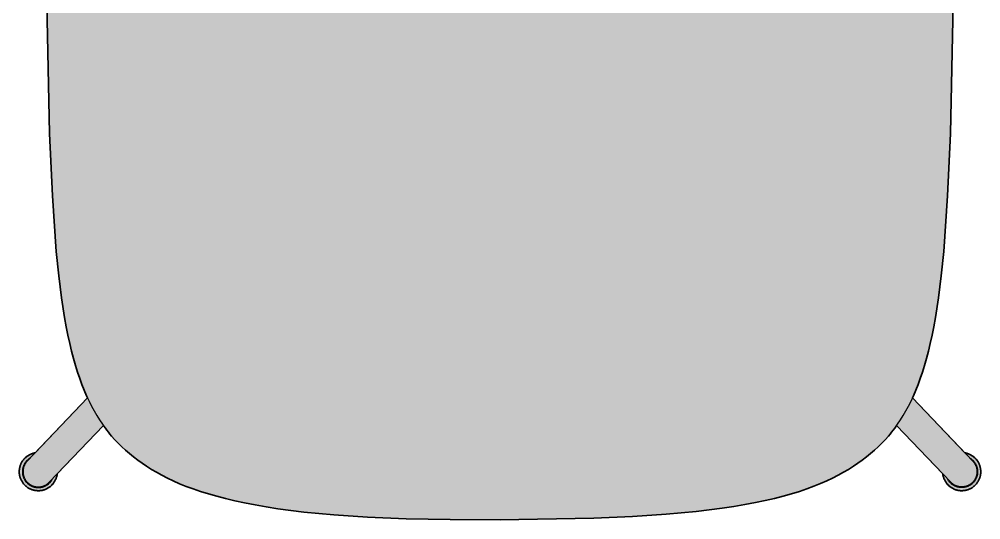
# Model space of a CAD drawing. Header units: millimetres. Extents: x 0 to 1642, y -918 to 763.
# Drawn here: x 144 to 649, y -918 to -656 of the extents above; entities that cross this region are included whole.
import ezdxf

# ---------------------------------------------------------------- set-up
doc = ezdxf.new("R2010")
doc.units = ezdxf.units.MM
doc.layers.add('Blocks', color=7, linetype='Continuous')
doc.layers.add('Blocks$Fill', color=7, linetype='Continuous', true_color=0xffffff)
doc.layers.add('Blocks$Inner', color=7, linetype='Continuous', lineweight=25, true_color=0x007f00)
doc.layers.add('Blocks$Outline', color=7, linetype='Continuous', lineweight=35, true_color=0xff3f3f)

# ---------------------------------------------------------------- blocks, each defined once
blk = doc.blocks.new('Fiber Side Chair 4-Leg Top')
at = {"layer": 'Blocks$Fill'}
blk.add_hatch(color=256, dxfattribs=at).paths.add_polyline_path([(358.25, 180.85), (330.07, 180.46), (305.04, 179.67), (282.88, 178.5), (263.34, 176.95), (254.46, 176.03), (246.13, 175.02), (238.32, 173.92), (230.99, 172.73), (224.11, 171.45), (217.65, 170.08), (211.56, 168.62), (205.83, 167.08), (200.41, 165.46), (195.3, 163.75), (190.47, 161.97), (185.92, 160.12), (181.64, 158.2), (179.59, 157.22), (177.61, 156.23), (175.68, 155.22), (173.81, 154.2), (172, 153.16), (170.25, 152.11), (168.55, 151.06), (166.9, 149.99), (165.31, 148.91), (163.76, 147.82), (163.43, 147.58), (163.33, 147.79), (163.38, 148.13), (163.43, 148.48), (163.46, 148.82), (163.48, 149.17), (163.49, 149.52), (163.48, 149.87), (163.47, 150.22), (163.44, 150.56), (163.4, 150.91), (163.35, 151.26), (163.28, 151.6), (163.21, 151.94), (163.12, 152.28), (163.02, 152.61), (162.91, 152.94), (162.78, 153.27), (162.65, 153.59), (162.5, 153.91), (162.35, 154.22), (162.18, 154.52), (162, 154.82), (161.81, 155.12), (161.62, 155.4), (161.41, 155.68), (161.19, 155.96), (160.96, 156.22), (160.73, 156.48), (160.48, 156.73), (160.23, 156.97), (159.97, 157.2), (159.7, 157.42), (159.42, 157.63), (159.14, 157.83), (158.84, 158.02), (158.55, 158.21), (158.24, 158.38), (157.93, 158.54), (157.62, 158.69), (157.3, 158.83), (156.97, 158.95), (156.64, 159.07), (156.31, 159.17), (155.97, 159.27), (155.64, 159.35), (155.29, 159.41), (154.95, 159.47), (154.6, 159.52), (154.26, 159.55), (153.91, 159.57), (153.56, 159.58), (153.21, 159.58), (152.86, 159.56), (152.51, 159.53), (152.17, 159.49), (151.82, 159.44), (151.48, 159.38), (151.14, 159.3), (150.8, 159.21), (150.47, 159.11), (150.14, 159), (149.81, 158.88), (149.49, 158.75), (149.17, 158.6), (148.86, 158.44), (148.55, 158.28), (148.25, 158.1), (147.96, 157.91), (147.67, 157.71), (147.39, 157.51), (147.12, 157.29), (146.85, 157.06), (146.6, 156.83), (146.35, 156.58), (146.11, 156.33), (145.88, 156.07), (145.66, 155.8), (145.44, 155.52), (145.24, 155.24), (145.05, 154.95), (144.87, 154.65), (144.7, 154.35), (144.54, 154.04), (144.39, 153.72), (144.25, 153.4), (144.12, 153.08), (144, 152.75), (143.9, 152.42), (143.8, 152.08), (143.72, 151.74), (143.65, 151.4), (143.6, 151.05), (143.55, 150.71), (143.52, 150.36), (143.5, 150.01), (143.49, 149.66), (143.49, 149.32), (143.51, 148.97), (143.53, 148.62), (143.57, 148.27), (143.62, 147.93), (143.69, 147.58), (143.76, 147.24), (143.85, 146.91), (143.95, 146.57), (144.06, 146.24), (144.18, 145.91), (144.32, 145.59), (144.46, 145.28), (144.62, 144.96), (144.78, 144.66), (144.96, 144.36), (145.15, 144.06), (145.34, 143.77), (145.55, 143.49), (145.77, 143.22), (146, 142.96), (146.23, 142.7), (146.48, 142.45), (146.73, 142.21), (146.99, 141.98), (147.26, 141.76), (147.54, 141.54), (147.82, 141.34), (148.11, 141.15), (148.41, 140.97), (148.71, 140.79), (149.02, 140.63), (150.92, 136.81), (150.67, 136.55), (148.49, 134.24), (146.43, 131.93), (144.48, 129.61), (142.64, 127.27), (140.91, 124.93), (139.29, 122.56), (137.76, 120.18), (136.32, 117.77), (134.98, 115.34), (133.72, 112.88), (132.55, 110.39), (131.45, 107.86), (130.44, 105.3), (129.49, 102.7), (128.61, 100.06), (127.79, 97.37), (127.04, 94.64), (126.34, 91.85), (125.69, 89), (125.1, 86.07), (124.55, 83.06), (124.05, 79.95), (123.6, 76.72), (122.8, 69.89), (122.15, 62.47), (121.62, 54.36), (120.85, 35.68), (120.1, -12.69), (120.39, -73.59), (121.92, -141.79), (123.37, -174.53), (125.41, -203.78), (126.68, -216.54), (128.12, -228.04), (129.73, -238.4), (130.59, -243.17), (131.5, -247.7), (132.44, -252), (133.42, -256.07), (134.44, -259.93), (135.49, -263.59), (136.58, -267.08), (137.71, -270.39), (138.87, -273.55), (140.07, -276.56), (141.3, -279.44), (141.83, -280.59), (114.31, -309.39), (113.97, -309.45), (113.63, -309.53), (113.29, -309.62), (112.96, -309.72), (112.63, -309.83), (112.3, -309.95), (111.98, -310.08), (111.66, -310.22), (111.35, -310.38), (111.04, -310.55), (110.74, -310.72), (110.45, -310.91), (110.16, -311.11), (109.88, -311.31), (109.61, -311.53), (109.34, -311.76), (109.08, -311.99), (108.83, -312.23), (108.59, -312.49), (108.36, -312.75), (108.14, -313.02), (107.93, -313.29), (107.72, -313.58), (107.53, -313.87), (107.35, -314.16), (107.18, -314.47), (107.01, -314.78), (106.86, -315.09), (106.72, -315.41), (106.6, -315.73), (106.48, -316.06), (106.37, -316.39), (106.28, -316.73), (106.2, -317.07), (106.13, -317.41), (106.07, -317.75), (106.02, -318.1), (105.99, -318.45), (105.97, -318.8), (105.96, -319.14), (105.96, -319.49), (105.97, -319.84), (106, -320.19), (106.04, -320.54), (106.09, -320.88), (106.15, -321.22), (106.22, -321.56), (106.31, -321.9), (106.41, -322.24), (106.52, -322.57), (106.64, -322.89), (106.77, -323.22), (106.92, -323.53), (107.07, -323.85), (107.24, -324.15), (107.41, -324.45), (107.6, -324.75), (107.8, -325.04), (108, -325.32), (108.22, -325.59), (108.44, -325.86), (108.68, -326.12), (108.92, -326.37), (109.17, -326.61), (109.43, -326.84), (109.7, -327.06), (109.98, -327.27), (110.26, -327.48), (110.55, -327.67), (110.85, -327.85), (111.15, -328.03), (111.46, -328.19), (111.77, -328.34), (112.09, -328.48), (112.42, -328.61), (112.75, -328.73), (113.08, -328.83), (113.41, -328.93), (113.75, -329.01), (114.09, -329.08), (114.44, -329.14), (114.78, -329.19), (115.13, -329.22), (115.48, -329.24), (115.83, -329.26), (116.17, -329.25), (116.52, -329.24), (116.87, -329.21), (117.22, -329.18), (117.56, -329.13), (117.91, -329.06), (118.25, -328.99), (118.58, -328.9), (118.92, -328.81), (119.25, -328.7), (119.58, -328.58), (119.9, -328.44), (120.22, -328.3), (120.53, -328.15), (120.84, -327.98), (121.14, -327.81), (121.43, -327.62), (121.72, -327.43), (122, -327.22), (122.28, -327), (122.54, -326.78), (122.8, -326.54), (123.05, -326.3), (123.29, -326.05), (123.53, -325.79), (123.75, -325.52), (123.96, -325.25), (124.17, -324.96), (124.36, -324.67), (124.54, -324.38), (124.72, -324.07), (124.88, -323.77), (125.03, -323.45), (125.17, -323.13), (125.3, -322.81), (125.42, -322.48), (125.53, -322.15), (125.62, -321.81), (125.71, -321.47), (125.78, -321.13), (125.84, -320.79), (125.88, -320.44), (150.1, -295.09), (150.35, -295.44), (151.14, -296.51), (151.93, -297.55), (152.75, -298.58), (153.58, -299.59), (154.42, -300.58), (156.16, -302.52), (157.97, -304.4), (159.85, -306.22), (161.8, -308), (163.83, -309.75), (165.93, -311.46), (168.12, -313.14), (170.41, -314.8), (172.8, -316.43), (175.31, -318.03), (177.96, -319.6), (180.74, -321.14), (183.68, -322.65), (186.79, -324.12), (190.07, -325.56), (193.55, -326.96), (197.23, -328.32), (201.12, -329.65), (205.25, -330.94), (209.61, -332.18), (214.22, -333.39), (219.1, -334.55), (224.25, -335.67), (229.72, -336.74), (235.53, -337.76), (241.72, -338.72), (255.38, -340.46), (270.97, -341.93), (288.78, -343.1), (309.08, -343.94), (332.14, -344.42), (358.25, -344.5), (407.43, -343.61), (427.72, -342.71), (445.53, -341.53), (461.12, -340.09), (474.78, -338.41), (480.97, -337.48), (486.78, -336.5), (492.25, -335.47), (497.4, -334.38), (502.28, -333.25), (506.89, -332.07), (511.25, -330.85), (515.38, -329.58), (519.27, -328.27), (522.95, -326.92), (526.43, -325.53), (529.71, -324.1), (532.82, -322.63), (535.76, -321.13), (538.55, -319.59), (541.19, -318.03), (543.7, -316.43), (546.09, -314.8), (548.38, -313.14), (550.57, -311.46), (552.67, -309.75), (554.7, -308), (556.65, -306.22), (558.53, -304.4), (560.34, -302.52), (562.08, -300.58), (562.92, -299.59), (563.75, -298.58), (564.57, -297.55), (565.37, -296.51), (566.15, -295.44), (566.4, -295.09), (590.62, -320.44), (590.66, -320.79), (590.72, -321.13), (590.8, -321.47), (590.88, -321.81), (590.97, -322.15), (591.08, -322.48), (591.2, -322.81), (591.33, -323.13), (591.47, -323.45), (591.62, -323.77), (591.78, -324.07), (591.96, -324.38), (592.14, -324.67), (592.33, -324.96), (592.54, -325.25), (592.75, -325.52), (592.97, -325.79), (593.21, -326.05), (593.45, -326.3), (593.7, -326.54), (593.96, -326.78), (594.22, -327), (594.5, -327.22), (594.78, -327.43), (595.07, -327.62), (595.36, -327.81), (595.66, -327.98), (595.97, -328.15), (596.28, -328.3), (596.6, -328.44), (596.92, -328.58), (597.25, -328.7), (597.58, -328.81), (597.92, -328.9), (598.25, -328.99), (598.6, -329.06), (598.94, -329.13), (599.28, -329.18), (599.63, -329.21), (599.98, -329.24), (600.33, -329.25), (600.67, -329.26), (601.02, -329.24), (601.37, -329.22), (601.72, -329.19), (602.06, -329.14), (602.41, -329.08), (602.75, -329.01), (603.09, -328.93), (603.42, -328.83), (603.76, -328.73), (604.08, -328.61), (604.41, -328.48), (604.73, -328.34), (605.04, -328.19), (605.35, -328.03), (605.65, -327.85), (605.95, -327.67), (606.24, -327.48), (606.52, -327.27), (606.8, -327.06), (607.07, -326.84), (607.33, -326.61), (607.58, -326.37), (607.82, -326.12), (608.06, -325.86), (608.28, -325.59), (608.5, -325.32), (608.71, -325.04), (608.9, -324.75), (609.09, -324.45), (609.26, -324.15), (609.43, -323.85), (609.58, -323.53), (609.73, -323.22), (609.86, -322.89), (609.98, -322.57), (610.09, -322.24), (610.19, -321.9), (610.28, -321.56), (610.35, -321.22), (610.41, -320.88), (610.46, -320.54), (610.5, -320.19), (610.53, -319.84), (610.54, -319.49), (610.55, -319.14), (610.54, -318.8), (610.51, -318.45), (610.48, -318.1), (610.43, -317.75), (610.37, -317.41), (610.3, -317.07), (610.22, -316.73), (610.13, -316.39), (610.02, -316.06), (609.91, -315.73), (609.78, -315.41), (609.64, -315.09), (609.49, -314.78), (609.32, -314.47), (609.15, -314.16), (608.97, -313.87), (608.78, -313.58), (608.57, -313.29), (608.36, -313.02), (608.14, -312.75), (607.91, -312.49), (607.67, -312.23), (607.42, -311.99), (607.16, -311.76), (606.89, -311.53), (606.62, -311.31), (606.34, -311.11), (606.05, -310.91), (605.76, -310.72), (605.46, -310.55), (605.15, -310.38), (604.84, -310.22), (604.52, -310.08), (604.2, -309.95), (603.87, -309.83), (603.54, -309.72), (603.21, -309.62), (602.87, -309.53), (602.53, -309.45), (602.19, -309.39), (574.67, -280.59), (575.2, -279.44), (576.43, -276.56), (577.63, -273.55), (578.79, -270.39), (579.92, -267.08), (581.01, -263.59), (582.06, -259.93), (583.08, -256.07), (584.06, -252), (585, -247.7), (585.91, -243.17), (586.77, -238.4), (588.38, -228.04), (589.82, -216.54), (591.09, -203.78), (593.13, -174.53), (594.58, -141.79), (596.11, -73.59), (596.4, -12.69), (595.65, 35.68), (594.88, 54.36), (594.35, 62.47), (593.7, 69.89), (592.91, 76.72), (592.45, 79.95), (591.95, 83.06), (591.4, 86.07), (590.81, 89), (590.16, 91.85), (589.46, 94.64), (588.71, 97.37), (587.89, 100.06), (587.01, 102.7), (586.07, 105.3), (585.05, 107.86), (583.95, 110.39), (582.78, 112.88), (581.52, 115.34), (580.18, 117.77), (578.74, 120.18), (577.21, 122.56), (575.59, 124.93), (573.86, 127.27), (572.02, 129.61), (570.07, 131.93), (568.01, 134.24), (565.83, 136.55), (565.58, 136.81), (567.48, 140.63), (567.79, 140.79), (568.09, 140.97), (568.39, 141.15), (568.68, 141.34), (568.97, 141.54), (569.24, 141.76), (569.51, 141.98), (569.77, 142.21), (570.03, 142.45), (570.27, 142.7), (570.51, 142.96), (570.73, 143.22), (570.95, 143.49), (571.16, 143.77), (571.35, 144.06), (571.54, 144.36), (571.72, 144.66), (571.88, 144.96), (572.04, 145.28), (572.18, 145.59), (572.32, 145.91), (572.44, 146.24), (572.55, 146.57), (572.65, 146.91), (572.74, 147.24), (572.81, 147.58), (572.88, 147.93), (572.93, 148.27), (572.97, 148.62), (572.99, 148.97), (573.01, 149.32), (573.01, 149.66), (573, 150.01), (572.98, 150.36), (572.95, 150.71), (572.9, 151.05), (572.85, 151.4), (572.78, 151.74), (572.7, 152.08), (572.6, 152.42), (572.5, 152.75), (572.38, 153.08), (572.25, 153.4), (572.12, 153.72), (571.97, 154.04), (571.8, 154.35), (571.63, 154.65), (571.45, 154.95), (571.26, 155.24), (571.06, 155.52), (570.84, 155.8), (570.62, 156.07), (570.39, 156.33), (570.15, 156.58), (569.9, 156.83), (569.65, 157.06), (569.38, 157.29), (569.11, 157.51), (568.83, 157.71), (568.54, 157.91), (568.25, 158.1), (567.95, 158.28), (567.64, 158.44), (567.33, 158.6), (567.01, 158.75), (566.69, 158.88), (566.36, 159), (566.03, 159.11), (565.7, 159.21), (565.36, 159.3), (565.02, 159.38), (564.68, 159.44), (564.33, 159.49), (563.99, 159.53), (563.64, 159.56), (563.29, 159.58), (562.94, 159.58), (562.59, 159.57), (562.24, 159.55), (561.9, 159.52), (561.55, 159.47), (561.21, 159.41), (560.87, 159.35), (560.53, 159.27), (560.19, 159.17), (559.86, 159.07), (559.53, 158.95), (559.2, 158.83), (558.88, 158.69), (558.57, 158.54), (558.26, 158.38), (557.95, 158.21), (557.66, 158.02), (557.37, 157.83), (557.08, 157.63), (556.8, 157.42), (556.53, 157.2), (556.27, 156.97), (556.02, 156.73), (555.77, 156.48), (555.54, 156.22), (555.31, 155.96), (555.09, 155.68), (554.89, 155.4), (554.69, 155.12), (554.5, 154.82), (554.32, 154.52), (554.15, 154.22), (554, 153.91), (553.85, 153.59), (553.72, 153.27), (553.6, 152.94), (553.48, 152.61), (553.38, 152.28), (553.3, 151.94), (553.22, 151.6), (553.15, 151.26), (553.1, 150.91), (553.06, 150.56), (553.03, 150.22), (553.02, 149.87), (553.01, 149.52), (553.02, 149.17), (553.04, 148.82), (553.07, 148.48), (553.12, 148.13), (553.18, 147.79), (553.07, 147.58), (552.74, 147.82), (551.19, 148.91), (549.6, 149.99), (547.95, 151.06), (546.25, 152.11), (544.5, 153.16), (542.69, 154.2), (540.82, 155.22), (538.9, 156.23), (536.91, 157.22), (534.86, 158.2), (530.58, 160.12), (526.03, 161.97), (521.2, 163.75), (516.09, 165.46), (510.67, 167.08), (504.94, 168.62), (498.85, 170.08), (492.39, 171.45), (485.51, 172.73), (478.18, 173.92), (470.37, 175.02), (462.04, 176.03), (453.16, 176.95), (433.62, 178.5), (411.46, 179.67), (386.43, 180.46)], flags=0)
at = {"layer": 'Blocks$Inner'}
for points in [[(120.39, -73.59), (121.92, -141.79), (123.37, -174.53), (125.41, -203.78), (126.68, -216.54), (128.12, -228.04), (129.73, -238.4), (130.59, -243.17), (131.5, -247.7), (132.44, -252), (133.42, -256.07), (134.44, -259.93), (135.49, -263.59), (136.58, -267.08), (137.71, -270.39), (138.87, -273.55), (140.07, -276.56), (141.3, -279.44), (142.57, -282.2), (143.88, -284.84), (145.23, -287.37), (146.63, -289.79), (148.08, -292.12), (149.58, -294.35), (150.35, -295.44), (151.14, -296.51), (151.93, -297.55), (152.75, -298.58), (153.58, -299.59), (154.42, -300.58), (156.16, -302.52), (157.97, -304.4), (159.85, -306.22), (161.8, -308), (163.83, -309.75), (165.93, -311.46), (168.12, -313.14), (170.41, -314.8), (172.8, -316.43), (175.31, -318.03), (177.96, -319.6), (180.74, -321.14), (183.68, -322.65), (186.79, -324.12), (190.07, -325.56), (193.55, -326.96), (197.23, -328.32), (201.12, -329.65), (205.25, -330.94), (209.61, -332.18), (214.22, -333.39), (219.1, -334.55), (224.25, -335.67), (229.72, -336.74), (235.53, -337.76), (241.72, -338.72), (255.38, -340.46), (270.97, -341.93), (288.78, -343.1), (309.08, -343.94), (332.14, -344.42), (358.25, -344.5), (407.43, -343.61), (427.72, -342.71), (445.53, -341.53), (461.12, -340.09), (474.78, -338.41), (480.97, -337.48), (486.78, -336.5), (492.25, -335.47), (497.4, -334.38), (502.28, -333.25), (506.89, -332.07), (511.25, -330.85), (515.38, -329.58), (519.27, -328.27), (522.95, -326.92), (526.43, -325.53), (529.71, -324.1), (532.82, -322.63), (535.76, -321.13), (538.55, -319.59), (541.19, -318.03), (543.7, -316.43), (546.09, -314.8), (548.38, -313.14), (550.57, -311.46), (552.67, -309.75), (554.7, -308), (556.65, -306.22), (558.53, -304.4), (560.34, -302.52), (562.08, -300.58), (562.92, -299.59), (563.75, -298.58), (564.57, -297.55), (565.37, -296.51), (566.15, -295.44), (566.92, -294.35), (568.42, -292.12), (569.87, -289.79), (571.27, -287.37), (572.62, -284.84), (573.93, -282.2), (575.2, -279.44), (576.43, -276.56), (577.63, -273.55), (578.79, -270.39), (579.92, -267.08), (581.01, -263.59), (582.06, -259.93), (583.08, -256.07), (584.06, -252), (585, -247.7), (585.91, -243.17), (586.77, -238.4), (588.38, -228.04), (589.82, -216.54), (591.09, -203.78), (593.13, -174.53), (594.58, -141.79), (596.11, -73.59)], [(141.85, -280.57), (110.17, -313.73), (109.98, -313.93), (109.8, -314.14), (109.63, -314.36), (109.46, -314.58), (109.31, -314.81), (109.16, -315.04), (109.02, -315.27), (108.88, -315.52), (108.76, -315.76), (108.64, -316.01), (108.53, -316.27), (108.43, -316.53), (108.35, -316.79), (108.26, -317.05), (108.19, -317.32), (108.13, -317.59), (108.08, -317.86), (108.03, -318.13), (108, -318.4), (107.98, -318.68), (107.96, -318.96), (107.95, -319.23), (107.96, -319.51), (107.97, -319.78), (107.99, -320.06), (108.03, -320.33), (108.07, -320.61), (108.12, -320.88), (108.18, -321.15), (108.25, -321.41), (108.33, -321.68), (108.42, -321.94), (108.52, -322.2), (108.62, -322.45), (108.74, -322.71), (108.86, -322.95), (108.99, -323.2), (109.13, -323.43), (109.28, -323.67), (109.44, -323.89), (109.6, -324.12), (109.77, -324.33), (109.95, -324.54), (110.14, -324.75), (110.33, -324.94), (110.53, -325.14), (110.74, -325.32), (110.95, -325.5), (111.17, -325.66), (111.39, -325.83), (111.62, -325.98), (111.85, -326.13), (112.09, -326.26), (112.34, -326.39), (112.59, -326.51), (112.84, -326.62), (113.09, -326.73), (113.35, -326.82), (113.62, -326.91), (113.88, -326.98), (114.15, -327.05), (114.42, -327.11), (114.69, -327.16), (114.97, -327.19), (115.24, -327.22), (115.52, -327.24), (115.79, -327.25), (116.07, -327.26), (116.34, -327.25), (116.62, -327.23), (116.89, -327.2), (117.17, -327.16), (117.44, -327.12), (117.71, -327.06), (117.98, -327), (118.25, -326.92), (118.51, -326.84), (118.77, -326.75), (119.03, -326.64), (119.28, -326.53), (119.53, -326.41), (119.77, -326.29), (120.01, -326.15), (120.25, -326.01), (120.48, -325.85), (120.7, -325.69), (120.92, -325.53), (121.14, -325.35), (121.34, -325.17), (121.54, -324.98), (121.74, -324.78), (150.23, -294.96)], [(574.65, -280.57), (606.33, -313.73), (606.52, -313.93), (606.7, -314.14), (606.87, -314.36), (607.04, -314.58), (607.19, -314.81), (607.34, -315.04), (607.49, -315.27), (607.62, -315.52), (607.74, -315.76), (607.86, -316.01), (607.97, -316.27), (608.07, -316.53), (608.16, -316.79), (608.24, -317.05), (608.31, -317.32), (608.37, -317.59), (608.42, -317.86), (608.47, -318.13), (608.5, -318.4), (608.53, -318.68), (608.54, -318.96), (608.55, -319.23), (608.54, -319.51), (608.53, -319.78), (608.51, -320.06), (608.47, -320.33), (608.43, -320.61), (608.38, -320.88), (608.32, -321.15), (608.25, -321.41), (608.17, -321.68), (608.08, -321.94), (607.99, -322.2), (607.88, -322.45), (607.76, -322.71), (607.64, -322.95), (607.51, -323.2), (607.37, -323.43), (607.22, -323.67), (607.07, -323.89), (606.9, -324.12), (606.73, -324.33), (606.55, -324.54), (606.36, -324.75), (606.17, -324.94), (605.97, -325.14), (605.77, -325.32), (605.55, -325.5), (605.34, -325.66), (605.11, -325.83), (604.88, -325.98), (604.65, -326.13), (604.41, -326.26), (604.16, -326.39), (603.91, -326.51), (603.66, -326.62), (603.41, -326.73), (603.15, -326.82), (602.88, -326.91), (602.62, -326.98), (602.35, -327.05), (602.08, -327.11), (601.81, -327.16), (601.53, -327.19), (601.26, -327.22), (600.98, -327.24), (600.71, -327.25), (600.43, -327.26), (600.16, -327.25), (599.88, -327.23), (599.61, -327.2), (599.33, -327.16), (599.06, -327.12), (598.79, -327.06), (598.52, -327), (598.26, -326.92), (597.99, -326.84), (597.73, -326.75), (597.48, -326.64), (597.22, -326.53), (596.97, -326.41), (596.73, -326.29), (596.49, -326.15), (596.25, -326.01), (596.02, -325.85), (595.8, -325.69), (595.58, -325.53), (595.36, -325.35), (595.16, -325.17), (594.96, -324.98), (594.76, -324.78), (566.27, -294.96)], [(114.31, -309.39), (113.97, -309.45), (113.63, -309.53), (113.29, -309.62), (112.96, -309.72), (112.63, -309.83), (112.3, -309.95), (111.98, -310.08), (111.66, -310.22), (111.35, -310.38), (111.04, -310.55), (110.74, -310.72), (110.45, -310.91), (110.16, -311.11), (109.88, -311.31), (109.61, -311.53), (109.34, -311.76), (109.08, -311.99), (108.83, -312.23), (108.59, -312.49), (108.36, -312.75), (108.14, -313.02), (107.93, -313.29), (107.72, -313.58), (107.53, -313.87), (107.35, -314.16), (107.18, -314.47), (107.01, -314.78), (106.86, -315.09), (106.72, -315.41), (106.6, -315.73), (106.48, -316.06), (106.37, -316.39), (106.28, -316.73), (106.2, -317.07), (106.13, -317.41), (106.07, -317.75), (106.02, -318.1), (105.99, -318.45), (105.97, -318.8), (105.96, -319.14), (105.96, -319.49), (105.97, -319.84), (106, -320.19), (106.04, -320.54), (106.09, -320.88), (106.15, -321.22), (106.22, -321.56), (106.31, -321.9), (106.41, -322.24), (106.52, -322.57), (106.64, -322.89), (106.77, -323.22), (106.92, -323.53), (107.07, -323.85), (107.24, -324.15), (107.41, -324.45), (107.6, -324.75), (107.8, -325.04), (108, -325.32), (108.22, -325.59), (108.44, -325.86), (108.68, -326.12), (108.92, -326.37), (109.17, -326.61), (109.43, -326.84), (109.7, -327.06), (109.98, -327.27), (110.26, -327.48), (110.55, -327.67), (110.85, -327.85), (111.15, -328.03), (111.46, -328.19), (111.77, -328.34), (112.09, -328.48), (112.42, -328.61), (112.75, -328.73), (113.08, -328.83), (113.41, -328.93), (113.75, -329.01), (114.09, -329.08), (114.44, -329.14), (114.78, -329.19), (115.13, -329.22), (115.48, -329.24), (115.83, -329.26), (116.17, -329.25), (116.52, -329.24), (116.87, -329.21), (117.22, -329.18), (117.56, -329.13), (117.91, -329.06), (118.25, -328.99), (118.58, -328.9), (118.92, -328.81), (119.25, -328.7), (119.58, -328.58), (119.9, -328.44), (120.22, -328.3), (120.53, -328.15), (120.84, -327.98), (121.14, -327.81), (121.43, -327.62), (121.72, -327.43), (122, -327.22), (122.28, -327), (122.54, -326.78), (122.8, -326.54), (123.05, -326.3), (123.29, -326.05), (123.53, -325.79), (123.75, -325.52), (123.96, -325.25), (124.17, -324.96), (124.36, -324.67), (124.54, -324.38), (124.72, -324.07), (124.88, -323.77), (125.03, -323.45), (125.17, -323.13), (125.3, -322.81), (125.42, -322.48), (125.53, -322.15), (125.62, -321.81), (125.71, -321.47), (125.78, -321.13), (125.84, -320.79), (125.88, -320.44)], [(111.86, -311.97), (111.6, -312.11), (111.36, -312.27), (111.12, -312.43), (110.88, -312.61), (110.65, -312.79), (110.43, -312.98), (110.21, -313.17), (110.01, -313.38), (109.8, -313.59), (109.61, -313.81), (109.42, -314.03), (109.25, -314.26), (109.08, -314.5), (108.91, -314.74), (108.76, -314.99), (108.62, -315.24), (108.48, -315.5), (108.35, -315.77), (108.24, -316.03), (108.13, -316.3), (108.03, -316.58), (107.94, -316.86), (107.86, -317.14), (107.79, -317.42), (107.74, -317.71), (107.69, -318), (107.65, -318.28), (107.62, -318.57), (107.6, -318.87), (107.59, -319.16), (107.59, -319.45), (107.6, -319.74), (107.63, -320.03), (107.66, -320.32), (107.7, -320.61), (107.75, -320.9), (107.82, -321.18), (107.89, -321.47), (107.97, -321.75), (108.06, -322.02), (108.16, -322.3), (108.27, -322.57), (108.39, -322.83), (108.52, -323.09), (108.66, -323.35), (108.81, -323.6), (108.97, -323.85), (109.13, -324.09), (109.3, -324.33), (109.48, -324.55), (109.67, -324.78), (109.87, -324.99), (110.07, -325.2), (110.28, -325.4), (110.5, -325.6), (110.73, -325.78), (110.96, -325.96), (111.19, -326.13), (111.44, -326.29), (111.68, -326.45), (111.94, -326.59), (112.2, -326.73), (112.46, -326.85), (112.73, -326.97), (113, -327.08), (113.27, -327.18), (113.55, -327.27), (113.83, -327.35), (114.12, -327.42), (114.4, -327.47), (114.69, -327.52), (114.98, -327.56), (115.27, -327.59), (115.56, -327.61), (115.85, -327.62), (116.14, -327.62), (116.43, -327.61), (116.73, -327.58), (117.02, -327.55), (117.3, -327.51), (117.59, -327.46), (117.88, -327.4), (118.16, -327.32), (118.44, -327.24), (118.72, -327.15), (118.99, -327.05), (119.26, -326.94), (119.53, -326.82), (119.79, -326.69), (120.05, -326.55), (120.3, -326.4), (120.54, -326.25), (120.79, -326.08), (121.02, -325.91), (121.25, -325.73), (121.47, -325.54), (121.69, -325.35), (121.9, -325.14), (122.1, -324.93), (122.29, -324.71), (122.48, -324.49), (122.66, -324.26), (122.83, -324.02), (122.99, -323.78), (123.14, -323.53), (123.29, -323.28), (123.42, -323.02)], [(602.19, -309.39), (602.53, -309.45), (602.87, -309.53), (603.21, -309.62), (603.54, -309.72), (603.87, -309.83), (604.2, -309.95), (604.52, -310.08), (604.84, -310.22), (605.15, -310.38), (605.46, -310.55), (605.76, -310.72), (606.05, -310.91), (606.34, -311.11), (606.62, -311.31), (606.89, -311.53), (607.16, -311.76), (607.42, -311.99), (607.67, -312.23), (607.91, -312.49), (608.14, -312.75), (608.36, -313.02), (608.57, -313.29), (608.78, -313.58), (608.97, -313.87), (609.15, -314.16), (609.32, -314.47), (609.49, -314.78), (609.64, -315.09), (609.78, -315.41), (609.91, -315.73), (610.02, -316.06), (610.13, -316.39), (610.22, -316.73), (610.3, -317.07), (610.37, -317.41), (610.43, -317.75), (610.48, -318.1), (610.51, -318.45), (610.54, -318.8), (610.55, -319.14), (610.54, -319.49), (610.53, -319.84), (610.5, -320.19), (610.46, -320.54), (610.41, -320.88), (610.35, -321.22), (610.28, -321.56), (610.19, -321.9), (610.09, -322.24), (609.98, -322.57), (609.86, -322.89), (609.73, -323.22), (609.58, -323.53), (609.43, -323.85), (609.26, -324.15), (609.09, -324.45), (608.9, -324.75), (608.71, -325.04), (608.5, -325.32), (608.28, -325.59), (608.06, -325.86), (607.82, -326.12), (607.58, -326.37), (607.33, -326.61), (607.07, -326.84), (606.8, -327.06), (606.52, -327.27), (606.24, -327.48), (605.95, -327.67), (605.65, -327.85), (605.35, -328.03), (605.04, -328.19), (604.73, -328.34), (604.41, -328.48), (604.08, -328.61), (603.76, -328.73), (603.42, -328.83), (603.09, -328.93), (602.75, -329.01), (602.41, -329.08), (602.06, -329.14), (601.72, -329.19), (601.37, -329.22), (601.02, -329.24), (600.67, -329.26), (600.33, -329.25), (599.98, -329.24), (599.63, -329.21), (599.28, -329.18), (598.94, -329.13), (598.6, -329.06), (598.25, -328.99), (597.92, -328.9), (597.58, -328.81), (597.25, -328.7), (596.92, -328.58), (596.6, -328.44), (596.28, -328.3), (595.97, -328.15), (595.66, -327.98), (595.36, -327.81), (595.07, -327.62), (594.78, -327.43), (594.5, -327.22), (594.22, -327), (593.96, -326.78), (593.7, -326.54), (593.45, -326.3), (593.21, -326.05), (592.97, -325.79), (592.75, -325.52), (592.54, -325.25), (592.33, -324.96), (592.14, -324.67), (591.96, -324.38), (591.78, -324.07), (591.62, -323.77), (591.47, -323.45), (591.33, -323.13), (591.2, -322.81), (591.08, -322.48), (590.97, -322.15), (590.88, -321.81), (590.8, -321.47), (590.72, -321.13), (590.66, -320.79), (590.62, -320.44)], [(604.65, -311.97), (604.9, -312.11), (605.14, -312.27), (605.38, -312.43), (605.62, -312.61), (605.85, -312.79), (606.07, -312.98), (606.29, -313.17), (606.5, -313.38), (606.7, -313.59), (606.89, -313.81), (607.08, -314.03), (607.26, -314.26), (607.43, -314.5), (607.59, -314.74), (607.74, -314.99), (607.89, -315.24), (608.02, -315.5), (608.15, -315.77), (608.26, -316.03), (608.37, -316.3), (608.47, -316.58), (608.56, -316.86), (608.64, -317.14), (608.71, -317.42), (608.77, -317.71), (608.81, -318), (608.85, -318.28), (608.88, -318.57), (608.9, -318.87), (608.91, -319.16), (608.91, -319.45), (608.9, -319.74), (608.87, -320.03), (608.84, -320.32), (608.8, -320.61), (608.75, -320.9), (608.69, -321.18), (608.61, -321.47), (608.53, -321.75), (608.44, -322.02), (608.34, -322.3), (608.23, -322.57), (608.11, -322.83), (607.98, -323.09), (607.84, -323.35), (607.69, -323.6), (607.54, -323.85), (607.37, -324.09), (607.2, -324.33), (607.02, -324.55), (606.83, -324.78), (606.63, -324.99), (606.43, -325.2), (606.22, -325.4), (606, -325.6), (605.78, -325.78), (605.54, -325.96), (605.31, -326.13), (605.06, -326.29), (604.82, -326.45), (604.56, -326.59), (604.3, -326.73), (604.04, -326.85), (603.77, -326.97), (603.5, -327.08), (603.23, -327.18), (602.95, -327.27), (602.67, -327.35), (602.39, -327.42), (602.1, -327.47), (601.81, -327.52), (601.52, -327.56), (601.23, -327.59), (600.94, -327.61), (600.65, -327.62), (600.36, -327.62), (600.07, -327.61), (599.78, -327.58), (599.49, -327.55), (599.2, -327.51), (598.91, -327.46), (598.62, -327.4), (598.34, -327.32), (598.06, -327.24), (597.78, -327.15), (597.51, -327.05), (597.24, -326.94), (596.97, -326.82), (596.71, -326.69), (596.46, -326.55), (596.2, -326.4), (595.96, -326.25), (595.72, -326.08), (595.48, -325.91), (595.25, -325.73), (595.03, -325.54), (594.81, -325.35), (594.6, -325.14), (594.4, -324.93), (594.21, -324.71), (594.02, -324.49), (593.84, -324.26), (593.67, -324.02), (593.51, -323.78), (593.36, -323.53), (593.21, -323.28), (593.08, -323.02)]]:
    blk.add_lwpolyline(points, dxfattribs=at)
at = {"layer": 'Blocks$Outline'}
for points in [[(120.39, -73.59), (121.92, -141.79)], [(594.58, -141.79), (596.11, -73.59)], [(121.92, -141.79), (123.37, -174.53)], [(593.13, -174.53), (594.58, -141.79)], [(123.37, -174.53), (125.41, -203.78)], [(591.09, -203.78), (593.13, -174.53)], [(125.41, -203.78), (126.68, -216.54)], [(589.82, -216.54), (591.09, -203.78)], [(126.68, -216.54), (128.12, -228.04)], [(588.38, -228.04), (589.82, -216.54)], [(128.12, -228.04), (129.73, -238.4)], [(586.77, -238.4), (588.38, -228.04)], [(129.73, -238.4), (130.59, -243.17)], [(585.91, -243.17), (586.77, -238.4)], [(130.59, -243.17), (131.5, -247.7)], [(585, -247.7), (585.91, -243.17)], [(131.5, -247.7), (132.44, -252)], [(132.44, -252), (133.42, -256.07)], [(583.08, -256.07), (584.06, -252)], [(584.06, -252), (585, -247.7)], [(133.42, -256.07), (134.44, -259.93)], [(582.06, -259.93), (583.08, -256.07)], [(134.44, -259.93), (135.49, -263.59)], [(581.01, -263.59), (582.06, -259.93)], [(135.49, -263.59), (136.58, -267.08)], [(136.58, -267.08), (137.71, -270.39)], [(578.79, -270.39), (579.92, -267.08)], [(579.92, -267.08), (581.01, -263.59)], [(137.71, -270.39), (138.87, -273.55)], [(577.63, -273.55), (578.79, -270.39)], [(138.87, -273.55), (140.07, -276.56)], [(140.07, -276.56), (141.3, -279.44)], [(575.2, -279.44), (576.43, -276.56)], [(576.43, -276.56), (577.63, -273.55)], [(141.83, -280.59), (114.31, -309.39)], [(141.3, -279.44), (141.83, -280.59)], [(574.67, -280.59), (575.2, -279.44)], [(602.19, -309.39), (574.67, -280.59)], [(125.88, -320.44), (150.1, -295.09)], [(150.1, -295.09), (150.35, -295.44)], [(150.35, -295.44), (151.14, -296.51)], [(151.14, -296.51), (151.93, -297.55)], [(151.93, -297.55), (152.75, -298.58)], [(563.75, -298.58), (564.57, -297.55)], [(564.57, -297.55), (565.37, -296.51)], [(565.37, -296.51), (566.15, -295.44)], [(566.15, -295.44), (566.4, -295.09)], [(566.4, -295.09), (590.62, -320.44)], [(152.75, -298.58), (153.58, -299.59)], [(153.58, -299.59), (154.42, -300.58)], [(154.42, -300.58), (156.16, -302.52)], [(156.16, -302.52), (157.97, -304.4)], [(558.53, -304.4), (560.34, -302.52)], [(560.34, -302.52), (562.08, -300.58)], [(562.08, -300.58), (562.92, -299.59)], [(562.92, -299.59), (563.75, -298.58)], [(157.97, -304.4), (159.85, -306.22)], [(159.85, -306.22), (161.8, -308)], [(554.7, -308), (556.65, -306.22)], [(556.65, -306.22), (558.53, -304.4)], [(108.36, -312.75), (108.14, -313.02)], [(108.59, -312.49), (108.36, -312.75)], [(108.83, -312.23), (108.59, -312.49)], [(109.08, -311.99), (108.83, -312.23)], [(109.34, -311.76), (109.08, -311.99)], [(109.61, -311.53), (109.34, -311.76)], [(109.88, -311.31), (109.61, -311.53)], [(110.16, -311.11), (109.88, -311.31)], [(110.45, -310.91), (110.16, -311.11)], [(110.74, -310.72), (110.45, -310.91)], [(111.04, -310.55), (110.74, -310.72)], [(111.35, -310.38), (111.04, -310.55)], [(111.66, -310.22), (111.35, -310.38)], [(111.98, -310.08), (111.66, -310.22)], [(112.3, -309.95), (111.98, -310.08)], [(112.63, -309.83), (112.3, -309.95)], [(112.96, -309.72), (112.63, -309.83)], [(113.29, -309.62), (112.96, -309.72)], [(113.63, -309.53), (113.29, -309.62)], [(113.97, -309.45), (113.63, -309.53)], [(114.31, -309.39), (113.97, -309.45)], [(161.8, -308), (163.83, -309.75)], [(163.83, -309.75), (165.93, -311.46)], [(165.93, -311.46), (168.12, -313.14)], [(548.38, -313.14), (550.57, -311.46)], [(550.57, -311.46), (552.67, -309.75)], [(552.67, -309.75), (554.7, -308)], [(602.53, -309.45), (602.19, -309.39)], [(602.87, -309.53), (602.53, -309.45)], [(603.21, -309.62), (602.87, -309.53)], [(603.54, -309.72), (603.21, -309.62)], [(603.87, -309.83), (603.54, -309.72)], [(604.2, -309.95), (603.87, -309.83)], [(604.52, -310.08), (604.2, -309.95)], [(604.84, -310.22), (604.52, -310.08)], [(605.15, -310.38), (604.84, -310.22)], [(605.46, -310.55), (605.15, -310.38)], [(605.76, -310.72), (605.46, -310.55)], [(606.05, -310.91), (605.76, -310.72)], [(606.34, -311.11), (606.05, -310.91)], [(606.62, -311.31), (606.34, -311.11)], [(606.89, -311.53), (606.62, -311.31)], [(607.16, -311.76), (606.89, -311.53)], [(607.42, -311.99), (607.16, -311.76)], [(607.67, -312.23), (607.42, -311.99)], [(607.91, -312.49), (607.67, -312.23)], [(608.14, -312.75), (607.91, -312.49)], [(608.36, -313.02), (608.14, -312.75)], [(106.07, -317.75), (106.02, -318.1)], [(106.13, -317.41), (106.07, -317.75)], [(106.2, -317.07), (106.13, -317.41)], [(106.28, -316.73), (106.2, -317.07)], [(106.37, -316.39), (106.28, -316.73)], [(106.48, -316.06), (106.37, -316.39)], [(106.6, -315.73), (106.48, -316.06)], [(106.72, -315.41), (106.6, -315.73)], [(106.86, -315.09), (106.72, -315.41)], [(107.01, -314.78), (106.86, -315.09)], [(107.18, -314.47), (107.01, -314.78)], [(107.35, -314.16), (107.18, -314.47)], [(107.53, -313.87), (107.35, -314.16)], [(107.72, -313.58), (107.53, -313.87)], [(107.93, -313.29), (107.72, -313.58)], [(108.14, -313.02), (107.93, -313.29)], [(168.12, -313.14), (170.41, -314.8)], [(170.41, -314.8), (172.8, -316.43)], [(172.8, -316.43), (175.31, -318.03)], [(541.19, -318.03), (543.7, -316.43)], [(543.7, -316.43), (546.09, -314.8)], [(546.09, -314.8), (548.38, -313.14)], [(608.57, -313.29), (608.36, -313.02)], [(608.78, -313.58), (608.57, -313.29)], [(608.97, -313.87), (608.78, -313.58)], [(609.15, -314.16), (608.97, -313.87)], [(609.32, -314.47), (609.15, -314.16)], [(609.49, -314.78), (609.32, -314.47)], [(609.64, -315.09), (609.49, -314.78)], [(609.78, -315.41), (609.64, -315.09)], [(609.91, -315.73), (609.78, -315.41)], [(610.02, -316.06), (609.91, -315.73)], [(610.13, -316.39), (610.02, -316.06)], [(610.22, -316.73), (610.13, -316.39)], [(610.3, -317.07), (610.22, -316.73)], [(610.37, -317.41), (610.3, -317.07)], [(610.43, -317.75), (610.37, -317.41)], [(610.48, -318.1), (610.43, -317.75)], [(105.97, -318.8), (105.96, -319.14)], [(105.96, -319.14), (105.96, -319.49)], [(105.96, -319.49), (105.97, -319.84)], [(105.99, -318.45), (105.97, -318.8)], [(105.97, -319.84), (106, -320.19)], [(106.02, -318.1), (105.99, -318.45)], [(106, -320.19), (106.04, -320.54)], [(106.04, -320.54), (106.09, -320.88)], [(106.09, -320.88), (106.15, -321.22)], [(106.15, -321.22), (106.22, -321.56)], [(106.22, -321.56), (106.31, -321.9)], [(106.31, -321.9), (106.41, -322.24)], [(106.41, -322.24), (106.52, -322.57)], [(106.52, -322.57), (106.64, -322.89)], [(106.64, -322.89), (106.77, -323.22)], [(125.17, -323.13), (125.3, -322.81)], [(125.3, -322.81), (125.42, -322.48)], [(125.42, -322.48), (125.53, -322.15)], [(125.53, -322.15), (125.62, -321.81)], [(125.62, -321.81), (125.71, -321.47)], [(125.71, -321.47), (125.78, -321.13)], [(125.78, -321.13), (125.84, -320.79)], [(125.84, -320.79), (125.88, -320.44)], [(175.31, -318.03), (177.96, -319.6)], [(177.96, -319.6), (180.74, -321.14)], [(180.74, -321.14), (183.68, -322.65)], [(183.68, -322.65), (186.79, -324.12)], [(529.71, -324.1), (532.82, -322.63)], [(532.82, -322.63), (535.76, -321.13)], [(535.76, -321.13), (538.55, -319.59)], [(538.55, -319.59), (541.19, -318.03)], [(590.62, -320.44), (590.66, -320.79)], [(590.66, -320.79), (590.72, -321.13)], [(590.72, -321.13), (590.8, -321.47)], [(590.8, -321.47), (590.88, -321.81)], [(590.88, -321.81), (590.97, -322.15)], [(590.97, -322.15), (591.08, -322.48)], [(591.08, -322.48), (591.2, -322.81)], [(591.2, -322.81), (591.33, -323.13)], [(609.73, -323.22), (609.86, -322.89)], [(609.86, -322.89), (609.98, -322.57)], [(609.98, -322.57), (610.09, -322.24)], [(610.09, -322.24), (610.19, -321.9)], [(610.19, -321.9), (610.28, -321.56)], [(610.28, -321.56), (610.35, -321.22)], [(610.35, -321.22), (610.41, -320.88)], [(610.41, -320.88), (610.46, -320.54)], [(610.46, -320.54), (610.5, -320.19)], [(610.51, -318.45), (610.48, -318.1)], [(610.5, -320.19), (610.53, -319.84)], [(610.54, -318.8), (610.51, -318.45)], [(610.53, -319.84), (610.54, -319.49)], [(610.55, -319.14), (610.54, -318.8)], [(610.54, -319.49), (610.55, -319.14)], [(106.77, -323.22), (106.92, -323.53)], [(106.92, -323.53), (107.07, -323.85)], [(107.07, -323.85), (107.24, -324.15)], [(107.24, -324.15), (107.41, -324.45)], [(107.41, -324.45), (107.6, -324.75)], [(107.6, -324.75), (107.8, -325.04)], [(107.8, -325.04), (108, -325.32)], [(108, -325.32), (108.22, -325.59)], [(108.22, -325.59), (108.44, -325.86)], [(108.44, -325.86), (108.68, -326.12)], [(108.68, -326.12), (108.92, -326.37)], [(108.92, -326.37), (109.17, -326.61)], [(109.17, -326.61), (109.43, -326.84)], [(109.43, -326.84), (109.7, -327.06)], [(109.7, -327.06), (109.98, -327.27)], [(109.98, -327.27), (110.26, -327.48)], [(110.26, -327.48), (110.55, -327.67)], [(110.55, -327.67), (110.85, -327.85)], [(110.85, -327.85), (111.15, -328.03)], [(120.53, -328.15), (120.84, -327.98)], [(120.84, -327.98), (121.14, -327.81)], [(121.14, -327.81), (121.43, -327.62)], [(121.43, -327.62), (121.72, -327.43)], [(121.72, -327.43), (122, -327.22)], [(122, -327.22), (122.28, -327)], [(122.28, -327), (122.54, -326.78)], [(122.54, -326.78), (122.8, -326.54)], [(122.8, -326.54), (123.05, -326.3)], [(123.05, -326.3), (123.29, -326.05)], [(123.29, -326.05), (123.53, -325.79)], [(123.53, -325.79), (123.75, -325.52)], [(123.75, -325.52), (123.96, -325.25)], [(123.96, -325.25), (124.17, -324.96)], [(124.17, -324.96), (124.36, -324.67)], [(124.36, -324.67), (124.54, -324.38)], [(124.54, -324.38), (124.72, -324.07)], [(124.72, -324.07), (124.88, -323.77)], [(124.88, -323.77), (125.03, -323.45)], [(125.03, -323.45), (125.17, -323.13)], [(186.79, -324.12), (190.07, -325.56)], [(190.07, -325.56), (193.55, -326.96)], [(193.55, -326.96), (197.23, -328.32)], [(519.27, -328.27), (522.95, -326.92)], [(522.95, -326.92), (526.43, -325.53)], [(526.43, -325.53), (529.71, -324.1)], [(591.33, -323.13), (591.47, -323.45)], [(591.47, -323.45), (591.62, -323.77)], [(591.62, -323.77), (591.78, -324.07)], [(591.78, -324.07), (591.96, -324.38)], [(591.96, -324.38), (592.14, -324.67)], [(592.14, -324.67), (592.33, -324.96)], [(592.33, -324.96), (592.54, -325.25)], [(592.54, -325.25), (592.75, -325.52)], [(592.75, -325.52), (592.97, -325.79)], [(592.97, -325.79), (593.21, -326.05)], [(593.21, -326.05), (593.45, -326.3)], [(593.45, -326.3), (593.7, -326.54)], [(593.7, -326.54), (593.96, -326.78)], [(593.96, -326.78), (594.22, -327)], [(594.22, -327), (594.5, -327.22)], [(594.5, -327.22), (594.78, -327.43)], [(594.78, -327.43), (595.07, -327.62)], [(595.07, -327.62), (595.36, -327.81)], [(595.36, -327.81), (595.66, -327.98)], [(595.66, -327.98), (595.97, -328.15)], [(605.35, -328.03), (605.65, -327.85)], [(605.65, -327.85), (605.95, -327.67)], [(605.95, -327.67), (606.24, -327.48)], [(606.24, -327.48), (606.52, -327.27)], [(606.52, -327.27), (606.8, -327.06)], [(606.8, -327.06), (607.07, -326.84)], [(607.07, -326.84), (607.33, -326.61)], [(607.33, -326.61), (607.58, -326.37)], [(607.58, -326.37), (607.82, -326.12)], [(607.82, -326.12), (608.06, -325.86)], [(608.06, -325.86), (608.28, -325.59)], [(608.28, -325.59), (608.5, -325.32)], [(608.5, -325.32), (608.71, -325.04)], [(608.71, -325.04), (608.9, -324.75)], [(608.9, -324.75), (609.09, -324.45)], [(609.09, -324.45), (609.26, -324.15)], [(609.26, -324.15), (609.43, -323.85)], [(609.43, -323.85), (609.58, -323.53)], [(609.58, -323.53), (609.73, -323.22)], [(111.15, -328.03), (111.46, -328.19)], [(111.46, -328.19), (111.77, -328.34)], [(111.77, -328.34), (112.09, -328.48)], [(112.09, -328.48), (112.42, -328.61)], [(112.42, -328.61), (112.75, -328.73)], [(112.75, -328.73), (113.08, -328.83)], [(113.08, -328.83), (113.41, -328.93)], [(113.41, -328.93), (113.75, -329.01)], [(113.75, -329.01), (114.09, -329.08)], [(114.09, -329.08), (114.44, -329.14)], [(114.44, -329.14), (114.78, -329.19)], [(114.78, -329.19), (115.13, -329.22)], [(115.13, -329.22), (115.48, -329.24)], [(115.48, -329.24), (115.83, -329.26)], [(115.83, -329.26), (116.17, -329.25)], [(116.17, -329.25), (116.52, -329.24)], [(116.52, -329.24), (116.87, -329.21)], [(116.87, -329.21), (117.22, -329.18)], [(117.22, -329.18), (117.56, -329.13)], [(117.56, -329.13), (117.91, -329.06)], [(117.91, -329.06), (118.25, -328.99)], [(118.25, -328.99), (118.58, -328.9)], [(118.58, -328.9), (118.92, -328.81)], [(118.92, -328.81), (119.25, -328.7)], [(119.25, -328.7), (119.58, -328.58)], [(119.58, -328.58), (119.9, -328.44)], [(119.9, -328.44), (120.22, -328.3)], [(120.22, -328.3), (120.53, -328.15)], [(197.23, -328.32), (201.12, -329.65)], [(201.12, -329.65), (205.25, -330.94)], [(205.25, -330.94), (209.61, -332.18)], [(209.61, -332.18), (214.22, -333.39)], [(502.28, -333.25), (506.89, -332.07)], [(506.89, -332.07), (511.25, -330.85)], [(511.25, -330.85), (515.38, -329.58)], [(515.38, -329.58), (519.27, -328.27)], [(595.97, -328.15), (596.28, -328.3)], [(596.28, -328.3), (596.6, -328.44)], [(596.6, -328.44), (596.92, -328.58)], [(596.92, -328.58), (597.25, -328.7)], [(597.25, -328.7), (597.58, -328.81)], [(597.58, -328.81), (597.92, -328.9)], [(597.92, -328.9), (598.25, -328.99)], [(598.25, -328.99), (598.6, -329.06)], [(598.6, -329.06), (598.94, -329.13)], [(598.94, -329.13), (599.28, -329.18)], [(599.28, -329.18), (599.63, -329.21)], [(599.63, -329.21), (599.98, -329.24)], [(599.98, -329.24), (600.33, -329.25)], [(600.33, -329.25), (600.67, -329.26)], [(600.67, -329.26), (601.02, -329.24)], [(601.02, -329.24), (601.37, -329.22)], [(601.37, -329.22), (601.72, -329.19)], [(601.72, -329.19), (602.06, -329.14)], [(602.06, -329.14), (602.41, -329.08)], [(602.41, -329.08), (602.75, -329.01)], [(602.75, -329.01), (603.09, -328.93)], [(603.09, -328.93), (603.42, -328.83)], [(603.42, -328.83), (603.76, -328.73)], [(603.76, -328.73), (604.08, -328.61)], [(604.08, -328.61), (604.41, -328.48)], [(604.41, -328.48), (604.73, -328.34)], [(604.73, -328.34), (605.04, -328.19)], [(605.04, -328.19), (605.35, -328.03)], [(214.22, -333.39), (219.1, -334.55)], [(219.1, -334.55), (224.25, -335.67)], [(224.25, -335.67), (229.72, -336.74)], [(229.72, -336.74), (235.53, -337.76)], [(235.53, -337.76), (241.72, -338.72)], [(474.78, -338.41), (480.97, -337.48)], [(480.97, -337.48), (486.78, -336.5)], [(486.78, -336.5), (492.25, -335.47)], [(492.25, -335.47), (497.4, -334.38)], [(497.4, -334.38), (502.28, -333.25)], [(241.72, -338.72), (255.38, -340.46)], [(255.38, -340.46), (270.97, -341.93)], [(270.97, -341.93), (288.78, -343.1)], [(288.78, -343.1), (309.08, -343.94)], [(407.43, -343.61), (427.72, -342.71)], [(427.72, -342.71), (445.53, -341.53)], [(445.53, -341.53), (461.12, -340.09)], [(461.12, -340.09), (474.78, -338.41)], [(309.08, -343.94), (332.14, -344.42)], [(332.14, -344.42), (358.25, -344.5)], [(358.25, -344.5), (407.43, -343.61)]]:
    blk.add_lwpolyline(points, dxfattribs=at)

msp = doc.modelspace()

# ---------------------------------------------------------------- block references
at = {"layer": 'Blocks'}
msp.add_blockref('Fiber Side Chair 4-Leg Top', (37.99, -573.96), dxfattribs=at)

doc.saveas('drawing.dxf')
